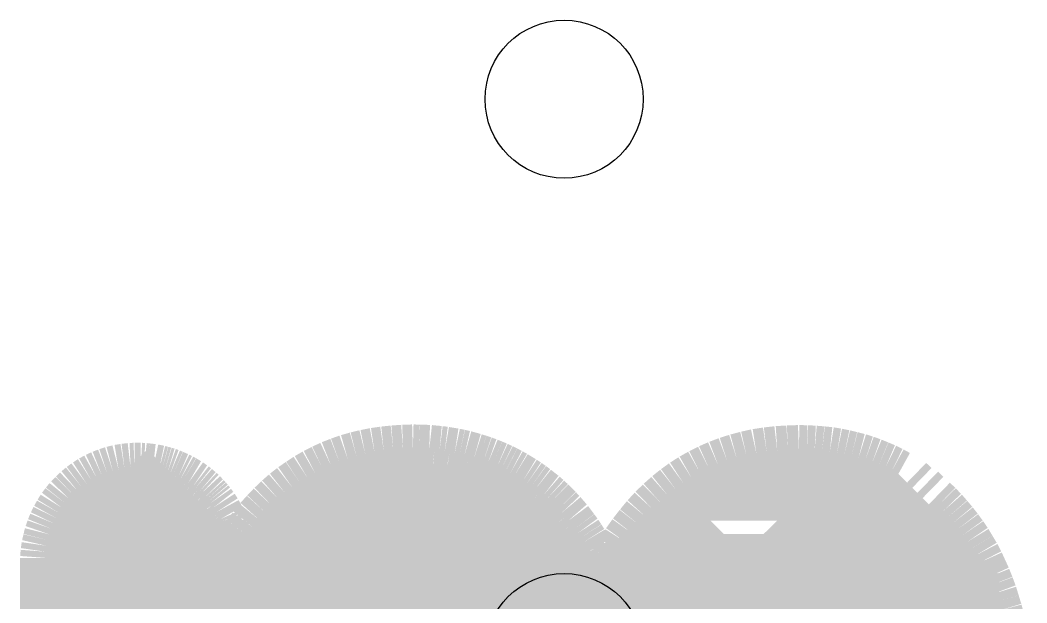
# Model space of a CAD drawing. Extents: x -4 to 87.6, y -5.6 to 52.5.
# Drawn here: x 25.43 to 28.665, y 38.133 to 40.005 of the extents above; entities that cross this region are included whole.
import ezdxf

# ---------------------------------------------------------------- set-up
doc = ezdxf.new("R2010")
doc.units = 0
doc.layers.add('BG_SILKSCREEN_TOP', color=2, linetype='CONTINUOUS')
doc.layers.add('VC_TOP', color=254, linetype='CONTINUOUS')

msp = doc.modelspace()

# ---------------------------------------------------------------- linework, layer by layer
at = {"layer": 'BG_SILKSCREEN_TOP'}
msp.add_lwpolyline([(25.8351, 36.7612, 0.5311, 0.5311, 0), (25.8351, 38.2427, 0.5311, 0.5311, 0), (25.8404, 38.2481, 0.5311, 0.5311, 0), (25.9784, 38.1102, 0.5311, 0.5311, 0), (25.9784, 37.9136, 0.3185, 0.3185, 0), (25.989, 37.9136, 0.3185, 0.3185, 0), (26.4935, 38.418, 0.3185, 0.3185, 0), (26.9131, 38.418, 0.3185, 0.3185, 0), (27.2369, 38.0942, 0.3185, 0.3185, 0), (27.2369, 37.7914, 0.3185, 0.3185, 0), (27.1308, 37.6852, 0.3185, 0.3185, 0), (27.0246, 37.6852, 0.3185, 0.3185, 0), (26.8016, 37.9082, 0.3185, 0.3185, 0), (26.8653, 37.972, 0.3185, 0.3185, 0), (26.9875, 37.972, 0.3185, 0.3185, 0), (26.9875, 38.0464, 0.3185, 0.3185, 0), (26.8122, 38.2217, 0.3185, 0.3185, 0), (26.5466, 38.2217, 0.3185, 0.3185, 0), (26.4828, 38.1579, 0.3185, 0.3185, 0), (26.7271, 38.1579, 0.3185, 0.3185, 0), (26.9024, 37.9827, 0.3185, 0.3185, 0)], format="xyseb", dxfattribs=at)
for points, const_width in [([(26.511, 38.6029), (26.4828, 38.595)], 0.1593), ([(26.5392, 38.6098), (26.511, 38.6029)], 0.1593), ([(26.5689, 38.6156), (26.5392, 38.6098)], 0.1593), ([(26.5986, 38.6199), (26.5689, 38.6156)], 0.1593), ([(26.6289, 38.623), (26.5986, 38.6199)], 0.1593), ([(26.6603, 38.6253), (26.6289, 38.623)], 0.1593), ([(26.6921, 38.6263), (26.6603, 38.6253)], 0.1593), ([(26.7114, 38.6258), (26.6921, 38.6263)], 0.1593), ([(26.7277, 38.6253), (26.7114, 38.6258)], 0.1593), ([(26.7447, 38.6248), (26.7277, 38.6253)], 0.1593), ([(26.7612, 38.623), (26.7447, 38.6248)], 0.1593), ([(26.7777, 38.6215), (26.7612, 38.623)], 0.1593), ([(26.7942, 38.6194), (26.7777, 38.6215)], 0.1593), ([(26.81, 38.6166), (26.7942, 38.6194)], 0.1593), ([(26.8265, 38.6141), (26.81, 38.6166)], 0.1593), ([(26.842, 38.6108), (26.8265, 38.6141)], 0.1593), ([(26.858, 38.6072), (26.842, 38.6108)], 0.1593), ([(26.8732, 38.6029), (26.858, 38.6072)], 0.1593), ([(26.8887, 38.5986), (26.8732, 38.6029)], 0.1593), ([(27.764, 38.605), (27.7325, 38.5966)], 0.1593), ([(27.7957, 38.6121), (27.764, 38.605)], 0.1593), ([(27.8287, 38.6171), (27.7957, 38.6121)], 0.1593), ([(27.8625, 38.621), (27.8287, 38.6171)], 0.1593), ([(27.8966, 38.623), (27.8625, 38.621)], 0.1593), ([(27.9321, 38.6243), (27.8966, 38.623)], 0.1593), ([(27.9578, 38.6237), (27.9321, 38.6243)], 0.1593), ([(27.9827, 38.6225), (27.9578, 38.6237)], 0.1593), ([(28.0071, 38.6204), (27.9827, 38.6225)], 0.1593), ([(28.0314, 38.6179), (28.0071, 38.6204)], 0.1593), ([(28.0548, 38.6141), (28.0314, 38.6179)], 0.1593), ([(28.0782, 38.6093), (28.0548, 38.6141)], 0.1593), ([(28.101, 38.6039), (28.0782, 38.6093)], 0.1593), ([(28.1239, 38.5981), (28.101, 38.6039)], 0.1593), ([(26.4287, 38.5747), (26.4028, 38.5625)], 0.1593), ([(26.4559, 38.5854), (26.4287, 38.5747)], 0.1593), ([(26.4828, 38.595), (26.4559, 38.5854)], 0.1593), ([(26.9034, 38.5938), (26.8887, 38.5986)], 0.1593), ([(26.9189, 38.5887), (26.9034, 38.5938)], 0.1593), ([(26.9339, 38.5834), (26.9189, 38.5887)], 0.1593), ([(26.9481, 38.5775), (26.9339, 38.5834)], 0.1593), ([(26.9631, 38.5712), (26.9481, 38.5775)], 0.1593), ([(26.9773, 38.5646), (26.9631, 38.5712)], 0.1593), ([(27.6725, 38.5757), (27.6438, 38.563)], 0.1593), ([(27.7023, 38.5869), (27.6725, 38.5757)], 0.1593), ([(27.7325, 38.5966), (27.7023, 38.5869)], 0.1593), ([(28.1457, 38.5912), (28.1239, 38.5981)], 0.1593), ([(28.1676, 38.5834), (28.1457, 38.5912)], 0.1593), ([(28.1887, 38.5747), (28.1676, 38.5834)], 0.1593), ([(28.2095, 38.5658), (28.1887, 38.5747)], 0.1593), ([(25.6921, 38.544), (25.6751, 38.5361)], 0.1593), ([(25.7096, 38.5508), (25.6921, 38.544)], 0.1593), ([(25.7277, 38.5567), (25.7096, 38.5508)], 0.1593), ([(25.7465, 38.5615), (25.7277, 38.5567)], 0.1593), ([(25.7655, 38.5646), (25.7465, 38.5615)], 0.1593), ([(25.7851, 38.5669), (25.7655, 38.5646)], 0.1593), ([(25.7978, 38.5674), (25.7851, 38.5669)], 0.1593), ([(25.8079, 38.5674), (25.7978, 38.5674)], 0.1593), ([(25.8181, 38.5674), (25.8079, 38.5674)], 0.1593), ([(25.828, 38.5669), (25.8181, 38.5674)], 0.1593), ([(25.8376, 38.5658), (25.828, 38.5669)], 0.1593), ([(25.8478, 38.5646), (25.8376, 38.5658)], 0.1593), ([(25.8572, 38.5636), (25.8478, 38.5646)], 0.1593), ([(25.8669, 38.5615), (25.8572, 38.5636)], 0.1593), ([(25.8765, 38.5595), (25.8669, 38.5615)], 0.1593), ([(25.8854, 38.5572), (25.8765, 38.5595)], 0.1593), ([(25.8945, 38.5547), (25.8854, 38.5572)], 0.1593), ([(25.9039, 38.5519), (25.8945, 38.5547)], 0.1593), ([(25.9126, 38.5488), (25.9039, 38.5519)], 0.1593), ([(25.9215, 38.545), (25.9126, 38.5488)], 0.1593), ([(25.9301, 38.5412), (25.9215, 38.545)], 0.1593), ([(25.9385, 38.5376), (25.9301, 38.5412)], 0.1593), ([(25.9471, 38.5333), (25.9385, 38.5376)], 0.1593), ([(26.3776, 38.5498), (26.3528, 38.5354)], 0.1593), ([(26.4028, 38.5625), (26.3776, 38.5498)], 0.1593), ([(26.9911, 38.5577), (26.9773, 38.5646)], 0.1593), ([(27.0055, 38.5503), (26.9911, 38.5577)], 0.1593), ([(27.0192, 38.5425), (27.0055, 38.5503)], 0.1593), ([(27.0325, 38.5343), (27.0192, 38.5425)], 0.1593), ([(27.6156, 38.5488), (27.588, 38.5333)], 0.1593), ([(27.6438, 38.563), (27.6156, 38.5488)], 0.1593), ([(28.2301, 38.5557), (28.2095, 38.5658)], 0.1593), ([(28.2504, 38.5445), (28.2301, 38.5557)], 0.1593), ([(25.6278, 38.5056), (25.6136, 38.494)], 0.1593), ([(25.6428, 38.5168), (25.6278, 38.5056)], 0.1593), ([(25.6588, 38.527), (25.6428, 38.5168)], 0.1593), ([(25.6751, 38.5361), (25.6588, 38.527)], 0.1593), ([(25.9555, 38.5285), (25.9471, 38.5333)], 0.1593), ([(25.9636, 38.5237), (25.9555, 38.5285)], 0.1593), ([(25.9715, 38.5191), (25.9636, 38.5237)], 0.1593), ([(25.9789, 38.5138), (25.9715, 38.5191)], 0.1593), ([(25.987, 38.5084), (25.9789, 38.5138)], 0.1593), ([(25.9944, 38.5026), (25.987, 38.5084)], 0.1593), ([(26.3289, 38.5196), (26.305, 38.5031)], 0.1593), ([(26.3528, 38.5354), (26.3289, 38.5196)], 0.1593), ([(27.0464, 38.526), (27.0325, 38.5343)], 0.1593), ([(27.0596, 38.5173), (27.0464, 38.526)], 0.1593), ([(27.0728, 38.5079), (27.0596, 38.5173)], 0.1593), ([(27.0858, 38.4983), (27.0728, 38.5079)], 0.1593), ([(27.5615, 38.5163), (27.5361, 38.4978)], 0.1593), ([(27.588, 38.5333), (27.5615, 38.5163)], 0.1593), ([(28.3027, 38.5087), (28.2857, 38.5252)], 0.1593), ([(25.6004, 38.4813), (25.5869, 38.4675)], 0.1593), ([(25.6136, 38.494), (25.6004, 38.4813)], 0.1593), ([(26.0012, 38.4967), (25.9944, 38.5026)], 0.1593), ([(26.0076, 38.4914), (26.0012, 38.4967)], 0.1593), ([(26.0139, 38.4856), (26.0076, 38.4914)], 0.1593), ([(26.0198, 38.4792), (26.0139, 38.4856)], 0.1593), ([(26.0256, 38.4734), (26.0198, 38.4792)], 0.1593), ([(26.0314, 38.467), (26.0256, 38.4734)], 0.1593), ([(26.2821, 38.4851), (26.2603, 38.466)], 0.1593), ([(26.305, 38.5031), (26.2821, 38.4851)], 0.1593), ([(27.0985, 38.4881), (27.0858, 38.4983)], 0.1593), ([(27.1112, 38.4782), (27.0985, 38.4881)], 0.1593), ([(27.1234, 38.4675), (27.1112, 38.4782)], 0.1593), ([(27.2369, 38.0942), (27.5133, 38.0942), (27.5557, 38.1366), (27.5557, 38.2641), (27.5397, 38.2801), (27.5186, 38.2801), (27.4759, 38.2377), (27.5079, 38.2377), (27.6832, 38.4127), (28.0071, 38.4127), (28.0177, 38.4023), (28.1716, 38.4023), (28.416, 38.1579), (28.416, 37.5153)], 0.3185), ([(27.511, 38.4777), (27.4866, 38.4559)], 0.1593), ([(27.5361, 38.4978), (27.511, 38.4777)], 0.1593), ([(28.3408, 38.4807), (28.3238, 38.4973)], 0.1593), ([(25.5753, 38.4531), (25.5641, 38.4383)], 0.1593), ([(25.5869, 38.4675), (25.5753, 38.4531)], 0.1593), ([(26.0373, 38.4602), (26.0314, 38.467)], 0.1593), ([(26.0426, 38.4536), (26.0373, 38.4602)], 0.1593), ([(26.0474, 38.4467), (26.0426, 38.4536)], 0.1593), ([(26.0528, 38.4399), (26.0474, 38.4467)], 0.1593), ([(26.0576, 38.4325), (26.0528, 38.4399)], 0.1593), ([(26.2387, 38.4452), (26.2179, 38.4233)], 0.1593), ([(26.2603, 38.466), (26.2387, 38.4452)], 0.1593), ([(27.1351, 38.4564), (27.1234, 38.4675)], 0.1593), ([(27.1468, 38.4447), (27.1351, 38.4564)], 0.1593), ([(27.1584, 38.433), (27.1468, 38.4447)], 0.1593), ([(27.4866, 38.4559), (27.4632, 38.433)], 0.1593), ([(28.3789, 38.4452), (28.3619, 38.4617)], 0.1593), ([(28.3959, 38.4277), (28.3789, 38.4452)], 0.1593), ([(25.5542, 38.4223), (25.545, 38.4058)], 0.1593), ([(25.5641, 38.4383), (25.5542, 38.4223)], 0.1593), ([(26.0624, 38.4251), (26.0576, 38.4325)], 0.1593), ([(26.0665, 38.4175), (26.0624, 38.4251)], 0.1593), ([(26.0708, 38.4096), (26.0665, 38.4175)], 0.1593), ([(26.0751, 38.4023), (26.0708, 38.4096)], 0.1593), ([(26.2179, 38.4233), (26.1973, 38.4005)], 0.1593), ([(27.1696, 38.4213), (27.1584, 38.433)], 0.1593), ([(27.1803, 38.4086), (27.1696, 38.4213)], 0.1593), ([(27.191, 38.3964), (27.1803, 38.4086)], 0.1593), ([(27.4409, 38.4086), (27.4193, 38.3824)], 0.1593), ([(27.4632, 38.433), (27.4409, 38.4086)], 0.1593), ([(28.177, 37.8922), (28.177, 38.1155), (28.2143, 38.0782), (28.2143, 36.7187)], 0.3185), ([(28.4122, 38.4091), (28.3959, 38.4277)], 0.1593), ([(28.4282, 38.3901), (28.4122, 38.4091)], 0.1593), ([(25.5367, 38.3888), (25.5295, 38.3713)], 0.1593), ([(25.545, 38.4058), (25.5367, 38.3888)], 0.1593), ([(26.0787, 38.3941), (26.0751, 38.4023)], 0.1593), ([(26.082, 38.3858), (26.0787, 38.3941)], 0.1593), ([(26.0858, 38.3776), (26.082, 38.3858)], 0.1593), ([(26.0888, 38.3692), (26.0858, 38.3776)], 0.1593), ([(26.1775, 38.3761), (26.159, 38.3507)], 0.1593), ([(26.1973, 38.4005), (26.1775, 38.3761)], 0.1593), ([(27.2009, 38.383), (27.191, 38.3964)], 0.1593), ([(27.211, 38.3697), (27.2009, 38.383)], 0.1593), ([(27.4193, 38.3824), (27.398, 38.355)], 0.1593), ([(28.4437, 38.3703), (28.4282, 38.3901)], 0.1593), ([(25.5232, 38.3532), (25.5186, 38.3347)], 0.1593), ([(25.5295, 38.3713), (25.5232, 38.3532)], 0.1593), ([(26.0916, 38.3609), (26.0888, 38.3692)], 0.1593), ([(26.0942, 38.3517), (26.0916, 38.3609)], 0.1593), ([(26.0962, 38.3433), (26.0942, 38.3517)], 0.1593), ([(26.0985, 38.3342), (26.0962, 38.3433)], 0.1593), ([(26.159, 38.3507), (26.1404, 38.324)], 0.1593), ([(27.2212, 38.356), (27.211, 38.3697)], 0.1593), ([(27.2306, 38.3416), (27.2212, 38.356)], 0.1593), ([(27.398, 38.355), (27.3776, 38.3263)], 0.1593), ([(28.4584, 38.3502), (28.4437, 38.3703)], 0.1593), ([(28.4729, 38.3289), (28.4584, 38.3502)], 0.1593), ([(25.5143, 38.3162), (25.5115, 38.2971)], 0.1593), ([(25.5186, 38.3347), (25.5143, 38.3162)], 0.1593), ([(26.1, 38.325), (26.0985, 38.3342)], 0.1593), ([(26.1015, 38.3162), (26.1, 38.325)], 0.1593), ([(26.1021, 38.3129), (26.1015, 38.3162)], 0.1593), ([(26.1026, 38.3108), (26.1021, 38.3129)], 0.1593), ([(26.1026, 38.3093), (26.1026, 38.3108)], 0.1593), ([(26.1404, 38.324), (26.1229, 38.2966)], 0.1593), ([(27.2397, 38.3273), (27.2306, 38.3416)], 0.1593), ([(27.2486, 38.3123), (27.2397, 38.3273)], 0.1593), ([(27.2578, 38.2976), (27.2486, 38.3123)], 0.1593), ([(27.3776, 38.3263), (27.3581, 38.2958)], 0.1593), ([(28.4861, 38.307), (28.4729, 38.3289)], 0.1593), ([(25.5115, 38.2971), (25.51, 38.2773)], 0.1593), ([(26.1033, 38.307), (26.1026, 38.3093)], 0.1593), ([(26.1033, 38.3055), (26.1033, 38.307)], 0.1593), ([(26.1038, 38.3035), (26.1033, 38.3055)], 0.1593), ([(26.1038, 38.3017), (26.1038, 38.3035)], 0.1593), ([(26.1043, 38.2996), (26.1038, 38.3017)], 0.1593), ([(26.1043, 38.2981), (26.1043, 38.2996)], 0.1593), ([(26.1048, 38.2966), (26.1043, 38.2981)], 0.1593), ([(26.1048, 38.2943), (26.1048, 38.2966)], 0.1593), ([(26.1054, 38.2928), (26.1048, 38.2943)], 0.1593), ([(26.1054, 38.2908), (26.1054, 38.2928)], 0.1593), ([(26.1059, 38.289), (26.1054, 38.2908)], 0.1593), ([(26.1059, 38.2875), (26.1059, 38.289)], 0.1593), ([(26.1064, 38.2859), (26.1059, 38.2875)], 0.1593), ([(26.1064, 38.2836), (26.1064, 38.2859)], 0.1593), ([(26.1069, 38.2821), (26.1064, 38.2836)], 0.1593), ([(26.1069, 38.2806), (26.1069, 38.2821)], 0.1593), ([(26.1074, 38.2791), (26.1069, 38.2806)], 0.1593), ([(26.1074, 38.2773), (26.1074, 38.2791)], 0.1593), ([(26.1229, 38.2966), (26.1084, 38.2727)], 0.1593), ([(27.2661, 38.2821), (27.2578, 38.2976)], 0.1593), ([(27.2743, 38.2661), (27.2661, 38.2821)], 0.1593), ([(27.3581, 38.2958), (27.3395, 38.2641)], 0.1593), ([(28.4993, 38.2849), (28.4861, 38.307)], 0.1593), ([(28.5115, 38.2615), (28.4993, 38.2849)], 0.1593), ([(25.51, 38.2773), (25.51, 38.2631)], 0.1593), ([(25.51, 38.2631), (25.51, 38.2514)], 0.1593), ([(25.51, 38.2514), (25.51, 38.226)], 0.1593), ([(26.1079, 38.2758), (26.1074, 38.2773)], 0.1593), ([(26.1079, 38.2742), (26.1079, 38.2758)], 0.1593), ([(26.1084, 38.2727), (26.1079, 38.2742)], 0.1593), ([(27.2821, 38.2504), (27.2743, 38.2661)], 0.1593), ([(27.29, 38.2334), (27.2821, 38.2504)], 0.1593), ([(27.3395, 38.2641), (27.3215, 38.2306)], 0.1593), ([(28.1079, 37.7914), (28.1079, 38.1897), (27.7787, 38.1897), (27.7734, 38.195), (27.8425, 38.195), (28.161, 37.8765)], 0.3185), ([(28.5227, 38.2369), (28.5115, 38.2615)], 0.1593), ([(25.51, 38.226), (25.51, 38.1886)], 0.1593), ([(27.2976, 38.2168), (27.29, 38.2334)], 0.1593), ([(27.3045, 38.1993), (27.2976, 38.2168)], 0.1593), ([(27.3215, 38.2306), (27.3045, 38.1993)], 0.1593), ([(28.5339, 38.2125), (28.5227, 38.2369)], 0.1593), ([(25.51, 38.1886), (25.51, 38.1399)], 0.1593), ([(28.544, 38.1871), (28.5339, 38.2125)], 0.1593), ([(28.5537, 38.161), (28.544, 38.1871)], 0.1593), ([(28.562, 38.134), (28.5537, 38.161)], 0.1593), ([(25.51, 38.1399), (25.51, 38.0815)], 0.1593), ([(28.5704, 38.1064), (28.562, 38.134)], 0.1593), ([(28.578, 38.0782), (28.5704, 38.1064)], 0.1593), ([(25.51, 38.0815), (25.51, 38.0144)], 0.1593), ([(28.5849, 38.0489), (28.578, 38.0782)], 0.1593)]:
    msp.add_lwpolyline(points, dxfattribs=dict(at, const_width=const_width))
at = {"layer": 'VC_TOP'}
for centre in [(27.178, 39.751), (27.178, 37.973)]:
    msp.add_circle(centre, 0.254, dxfattribs=at)

doc.saveas('drawing.dxf')
